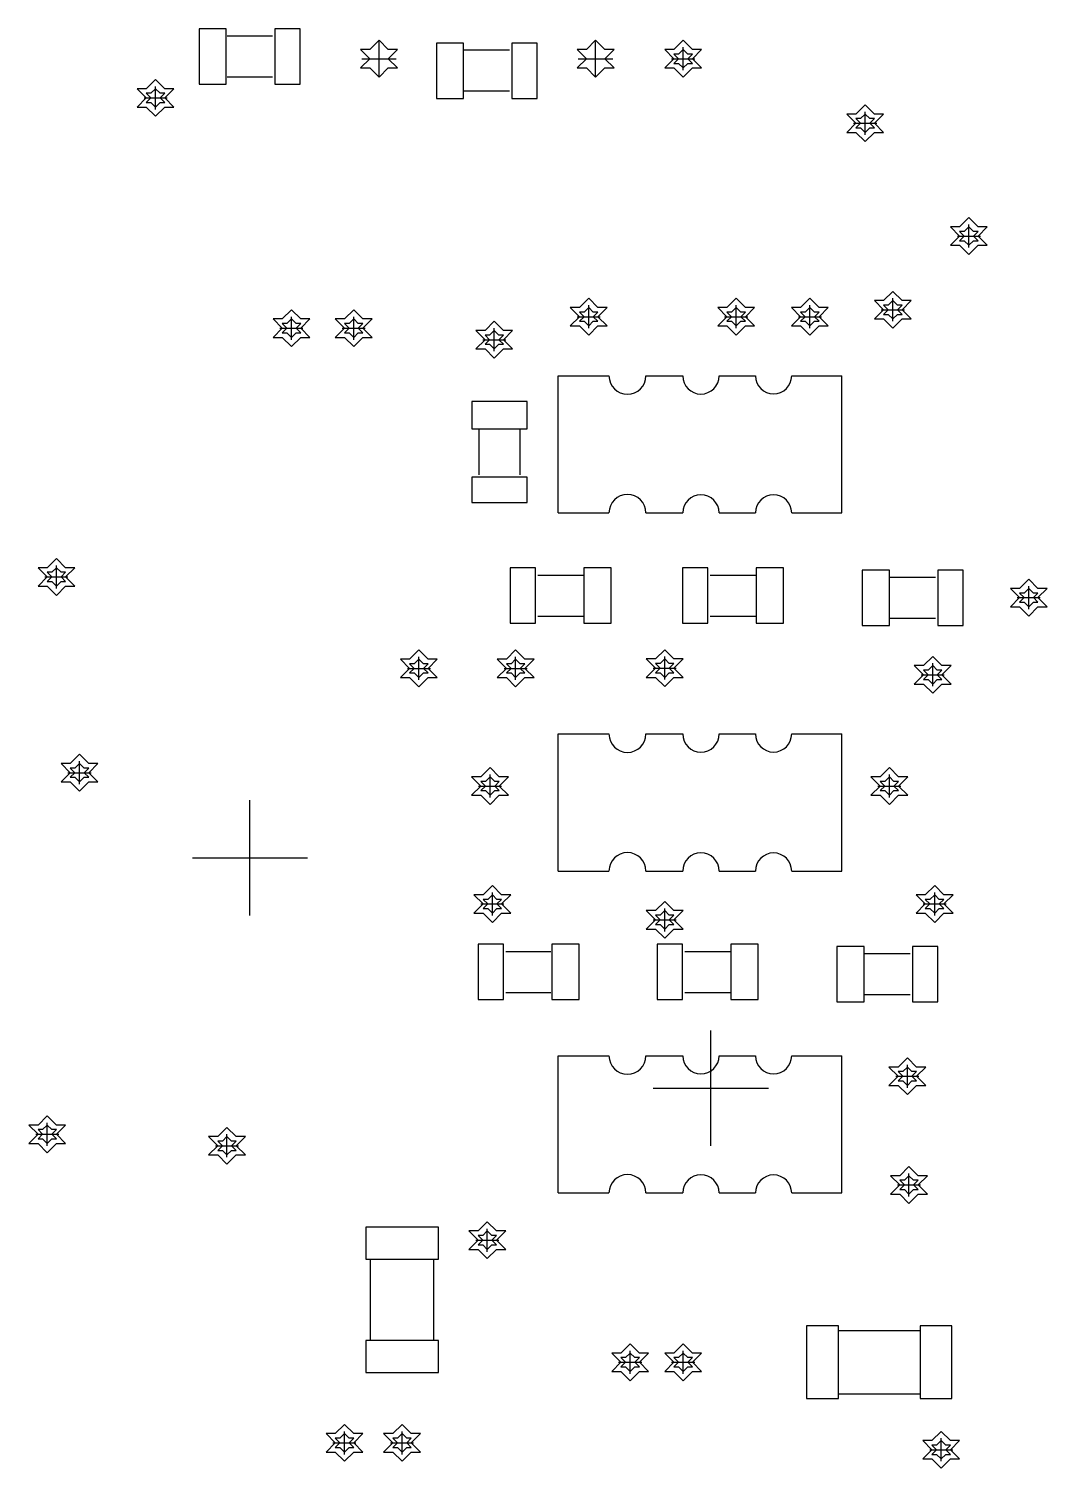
# Model space of a CAD drawing. Extents: x -1.38 to 3.87, y -2.67 to 0.8.
# Drawn here: x 0.535 to 0.977, y -1.697 to -1.072 of the extents above; entities that cross this region are included whole.
import ezdxf

# ---------------------------------------------------------------- set-up
doc = ezdxf.new("R2010")
doc.units = 0
doc.layers.get('0').update_dxf_attribs({"linetype": 'CONTINUOUS'})
for name, color, linetype in [('gd1', 1, 'CONTINUOUS'), ('gg1', 1, 'CONTINUOUS'), ('gm8', 1, 'CONTINUOUS')]:
    doc.layers.add(name, color=color, linetype=linetype)

# ---------------------------------------------------------------- blocks, each defined once
blk = doc.blocks.new('D20')
blk.add_lwpolyline([(-0.01575, -0.0069), (0.01575, -0.0069), (0.01575, 0.0069), (-0.01575, 0.0069)], close=True)
blk = doc.blocks.new('D21')
blk.add_lwpolyline([(-0.0069, -0.01575), (0.0069, -0.01575), (0.0069, 0.01575), (-0.0069, 0.01575)], close=True)
blk = doc.blocks.new('D22')
blk.add_lwpolyline([(-0.0059, -0.012), (0.0059, -0.012), (0.0059, 0.012), (-0.0059, 0.012)], close=True)
blk = doc.blocks.new('D23')
blk.add_lwpolyline([(-0.0055, -0.012), (0.0055, -0.012), (0.0055, 0.012), (-0.0055, 0.012)], close=True)
blk = doc.blocks.new('D24')
blk.add_lwpolyline([(-0.012, -0.0059), (0.012, -0.0059), (0.012, 0.0059), (-0.012, 0.0059)], close=True)
blk = doc.blocks.new('D25')
blk.add_lwpolyline([(-0.012, -0.0055), (0.012, -0.0055), (0.012, 0.0055), (-0.012, 0.0055)], close=True)
blk = doc.blocks.new('D55')
blk.add_lwpolyline([(-0.0059, -0.012), (0.0059, -0.012), (0.0059, 0.012), (-0.0059, 0.012)], close=True)

msp = doc.modelspace()

# ---------------------------------------------------------------- linework, layer by layer
at = {"layer": 'gd1', "color": 1}
for points in [[(0.6867, -1.0933), (0.6907, -1.0893), (0.6947, -1.0893), (0.6907, -1.0853), (0.6947, -1.0813), (0.6907, -1.0813), (0.6867, -1.0773), (0.6827, -1.0813), (0.6787, -1.0813), (0.6827, -1.0853), (0.6787, -1.0893), (0.6827, -1.0893), (0.6867, -1.0933)], [(0.7807, -1.0933), (0.7847, -1.0893), (0.7887, -1.0893), (0.7847, -1.0853), (0.7887, -1.0813), (0.7847, -1.0813), (0.7807, -1.0773), (0.7767, -1.0813), (0.7727, -1.0813), (0.7767, -1.0853), (0.7727, -1.0893), (0.7767, -1.0893), (0.7807, -1.0933)], [(0.8187, -1.0933), (0.8227, -1.0893), (0.8267, -1.0893), (0.8227, -1.0853), (0.8267, -1.0813), (0.8227, -1.0813), (0.8187, -1.0773), (0.8147, -1.0813), (0.8107, -1.0813), (0.8147, -1.0853), (0.8107, -1.0893), (0.8147, -1.0893), (0.8187, -1.0933)], [(0.8187, -1.0893), (0.8207, -1.0873), (0.8227, -1.0873), (0.8207, -1.0853), (0.8227, -1.0833), (0.8207, -1.0833), (0.8187, -1.0813), (0.8167, -1.0833), (0.8147, -1.0833), (0.8167, -1.0853), (0.8147, -1.0873), (0.8167, -1.0873), (0.8187, -1.0893)], [(0.5897, -1.1103), (0.5937, -1.1063), (0.5977, -1.1063), (0.5937, -1.1023), (0.5977, -1.0983), (0.5937, -1.0983), (0.5897, -1.0943), (0.5857, -1.0983), (0.5817, -1.0983), (0.5857, -1.1023), (0.5817, -1.1063), (0.5857, -1.1063), (0.5897, -1.1103)], [(0.5897, -1.1063), (0.5917, -1.1043), (0.5937, -1.1043), (0.5917, -1.1023), (0.5937, -1.1003), (0.5917, -1.1003), (0.5897, -1.0983), (0.5877, -1.1003), (0.5857, -1.1003), (0.5877, -1.1023), (0.5857, -1.1043), (0.5877, -1.1043), (0.5897, -1.1063)], [(0.8977, -1.1213), (0.9017, -1.1173), (0.9057, -1.1173), (0.9017, -1.1133), (0.9057, -1.1093), (0.9017, -1.1093), (0.8977, -1.1053), (0.8937, -1.1093), (0.8897, -1.1093), (0.8937, -1.1133), (0.8897, -1.1173), (0.8937, -1.1173), (0.8977, -1.1213)], [(0.8977, -1.1173), (0.8997, -1.1153), (0.9017, -1.1153), (0.8997, -1.1133), (0.9017, -1.1113), (0.8997, -1.1113), (0.8977, -1.1093), (0.8957, -1.1113), (0.8937, -1.1113), (0.8957, -1.1133), (0.8937, -1.1153), (0.8957, -1.1153), (0.8977, -1.1173)], [(0.9427, -1.1703), (0.9467, -1.1663), (0.9507, -1.1663), (0.9467, -1.1623), (0.9507, -1.1583), (0.9467, -1.1583), (0.9427, -1.1543), (0.9387, -1.1583), (0.9347, -1.1583), (0.9387, -1.1623), (0.9347, -1.1663), (0.9387, -1.1663), (0.9427, -1.1703)], [(0.9427, -1.1663), (0.9447, -1.1643), (0.9467, -1.1643), (0.9447, -1.1623), (0.9467, -1.1603), (0.9447, -1.1603), (0.9427, -1.1583), (0.9407, -1.1603), (0.9387, -1.1603), (0.9407, -1.1623), (0.9387, -1.1643), (0.9407, -1.1643), (0.9427, -1.1663)], [(0.9097, -1.2023), (0.9137, -1.1983), (0.9177, -1.1983), (0.9137, -1.1943), (0.9177, -1.1903), (0.9137, -1.1903), (0.9097, -1.1863), (0.9057, -1.1903), (0.9017, -1.1903), (0.9057, -1.1943), (0.9017, -1.1983), (0.9057, -1.1983), (0.9097, -1.2023)], [(0.7777, -1.2053), (0.7817, -1.2013), (0.7857, -1.2013), (0.7817, -1.1973), (0.7857, -1.1933), (0.7817, -1.1933), (0.7777, -1.1893), (0.7737, -1.1933), (0.7697, -1.1933), (0.7737, -1.1973), (0.7697, -1.2013), (0.7737, -1.2013), (0.7777, -1.2053)], [(0.7777, -1.2013), (0.7797, -1.1993), (0.7817, -1.1993), (0.7797, -1.1973), (0.7817, -1.1953), (0.7797, -1.1953), (0.7777, -1.1933), (0.7757, -1.1953), (0.7737, -1.1953), (0.7757, -1.1973), (0.7737, -1.1993), (0.7757, -1.1993), (0.7777, -1.2013)], [(0.8417, -1.2053), (0.8457, -1.2013), (0.8497, -1.2013), (0.8457, -1.1973), (0.8497, -1.1933), (0.8457, -1.1933), (0.8417, -1.1893), (0.8377, -1.1933), (0.8337, -1.1933), (0.8377, -1.1973), (0.8337, -1.2013), (0.8377, -1.2013), (0.8417, -1.2053)], [(0.8417, -1.2013), (0.8437, -1.1993), (0.8457, -1.1993), (0.8437, -1.1973), (0.8457, -1.1953), (0.8437, -1.1953), (0.8417, -1.1933), (0.8397, -1.1953), (0.8377, -1.1953), (0.8397, -1.1973), (0.8377, -1.1993), (0.8397, -1.1993), (0.8417, -1.2013)], [(0.8737, -1.2053), (0.8777, -1.2013), (0.8817, -1.2013), (0.8777, -1.1973), (0.8817, -1.1933), (0.8777, -1.1933), (0.8737, -1.1893), (0.8697, -1.1933), (0.8657, -1.1933), (0.8697, -1.1973), (0.8657, -1.2013), (0.8697, -1.2013), (0.8737, -1.2053)], [(0.8737, -1.2013), (0.8757, -1.1993), (0.8777, -1.1993), (0.8757, -1.1973), (0.8777, -1.1953), (0.8757, -1.1953), (0.8737, -1.1933), (0.8717, -1.1953), (0.8697, -1.1953), (0.8717, -1.1973), (0.8697, -1.1993), (0.8717, -1.1993), (0.8737, -1.2013)], [(0.9097, -1.1983), (0.9117, -1.1963), (0.9137, -1.1963), (0.9117, -1.1943), (0.9137, -1.1923), (0.9117, -1.1923), (0.9097, -1.1903), (0.9077, -1.1923), (0.9057, -1.1923), (0.9077, -1.1943), (0.9057, -1.1963), (0.9077, -1.1963), (0.9097, -1.1983)], [(0.6487, -1.2103), (0.6527, -1.2063), (0.6567, -1.2063), (0.6527, -1.2023), (0.6567, -1.1983), (0.6527, -1.1983), (0.6487, -1.1943), (0.6447, -1.1983), (0.6407, -1.1983), (0.6447, -1.2023), (0.6407, -1.2063), (0.6447, -1.2063), (0.6487, -1.2103)], [(0.6487, -1.2063), (0.6507, -1.2043), (0.6527, -1.2043), (0.6507, -1.2023), (0.6527, -1.2003), (0.6507, -1.2003), (0.6487, -1.1983), (0.6467, -1.2003), (0.6447, -1.2003), (0.6467, -1.2023), (0.6447, -1.2043), (0.6467, -1.2043), (0.6487, -1.2063)], [(0.6757, -1.2103), (0.6797, -1.2063), (0.6837, -1.2063), (0.6797, -1.2023), (0.6837, -1.1983), (0.6797, -1.1983), (0.6757, -1.1943), (0.6717, -1.1983), (0.6677, -1.1983), (0.6717, -1.2023), (0.6677, -1.2063), (0.6717, -1.2063), (0.6757, -1.2103)], [(0.6757, -1.2063), (0.6777, -1.2043), (0.6797, -1.2043), (0.6777, -1.2023), (0.6797, -1.2003), (0.6777, -1.2003), (0.6757, -1.1983), (0.6737, -1.2003), (0.6717, -1.2003), (0.6737, -1.2023), (0.6717, -1.2043), (0.6737, -1.2043), (0.6757, -1.2063)], [(0.7367, -1.2153), (0.7407, -1.2113), (0.7447, -1.2113), (0.7407, -1.2073), (0.7447, -1.2033), (0.7407, -1.2033), (0.7367, -1.1993), (0.7327, -1.2033), (0.7287, -1.2033), (0.7327, -1.2073), (0.7287, -1.2113), (0.7327, -1.2113), (0.7367, -1.2153)], [(0.7367, -1.2113), (0.7387, -1.2093), (0.7407, -1.2093), (0.7387, -1.2073), (0.7407, -1.2053), (0.7387, -1.2053), (0.7367, -1.2033), (0.7347, -1.2053), (0.7327, -1.2053), (0.7347, -1.2073), (0.7327, -1.2093), (0.7347, -1.2093), (0.7367, -1.2113)], [(0.5467, -1.3183), (0.5507, -1.3143), (0.5547, -1.3143), (0.5507, -1.3103), (0.5547, -1.3063), (0.5507, -1.3063), (0.5467, -1.3023), (0.5427, -1.3063), (0.5387, -1.3063), (0.5427, -1.3103), (0.5387, -1.3143), (0.5427, -1.3143), (0.5467, -1.3183)], [(0.5467, -1.3143), (0.5487, -1.3123), (0.5507, -1.3123), (0.5487, -1.3103), (0.5507, -1.3083), (0.5487, -1.3083), (0.5467, -1.3063), (0.5447, -1.3083), (0.5427, -1.3083), (0.5447, -1.3103), (0.5427, -1.3123), (0.5447, -1.3123), (0.5467, -1.3143)], [(0.9687, -1.3273), (0.9727, -1.3233), (0.9767, -1.3233), (0.9727, -1.3193), (0.9767, -1.3153), (0.9727, -1.3153), (0.9687, -1.3113), (0.9647, -1.3153), (0.9607, -1.3153), (0.9647, -1.3193), (0.9607, -1.3233), (0.9647, -1.3233), (0.9687, -1.3273)], [(0.9687, -1.3233), (0.9707, -1.3213), (0.9727, -1.3213), (0.9707, -1.3193), (0.9727, -1.3173), (0.9707, -1.3173), (0.9687, -1.3153), (0.9667, -1.3173), (0.9647, -1.3173), (0.9667, -1.3193), (0.9647, -1.3213), (0.9667, -1.3213), (0.9687, -1.3233)], [(0.704, -1.358), (0.708, -1.354), (0.712, -1.354), (0.708, -1.35), (0.712, -1.346), (0.708, -1.346), (0.704, -1.342), (0.7, -1.346), (0.696, -1.346), (0.7, -1.35), (0.696, -1.354), (0.7, -1.354), (0.704, -1.358)], [(0.746, -1.358), (0.75, -1.354), (0.754, -1.354), (0.75, -1.35), (0.754, -1.346), (0.75, -1.346), (0.746, -1.342), (0.742, -1.346), (0.738, -1.346), (0.742, -1.35), (0.738, -1.354), (0.742, -1.354), (0.746, -1.358)], [(0.8107, -1.3579), (0.8147, -1.3539), (0.8187, -1.3539), (0.8147, -1.3499), (0.8187, -1.3459), (0.8147, -1.3459), (0.8107, -1.3419), (0.8067, -1.3459), (0.8027, -1.3459), (0.8067, -1.3499), (0.8027, -1.3539), (0.8067, -1.3539), (0.8107, -1.3579)], [(0.704, -1.354), (0.706, -1.352), (0.708, -1.352), (0.706, -1.35), (0.708, -1.348), (0.706, -1.348), (0.704, -1.346), (0.702, -1.348), (0.7, -1.348), (0.702, -1.35), (0.7, -1.352), (0.702, -1.352), (0.704, -1.354)], [(0.746, -1.354), (0.748, -1.352), (0.75, -1.352), (0.748, -1.35), (0.75, -1.348), (0.748, -1.348), (0.746, -1.346), (0.744, -1.348), (0.742, -1.348), (0.744, -1.35), (0.742, -1.352), (0.744, -1.352), (0.746, -1.354)], [(0.8107, -1.3539), (0.8127, -1.3519), (0.8147, -1.3519), (0.8127, -1.3499), (0.8147, -1.3479), (0.8127, -1.3479), (0.8107, -1.3459), (0.8087, -1.3479), (0.8067, -1.3479), (0.8087, -1.3499), (0.8067, -1.3519), (0.8087, -1.3519), (0.8107, -1.3539)], [(0.927, -1.3608), (0.931, -1.3568), (0.935, -1.3568), (0.931, -1.3528), (0.935, -1.3488), (0.931, -1.3488), (0.927, -1.3448), (0.923, -1.3488), (0.919, -1.3488), (0.923, -1.3528), (0.919, -1.3568), (0.923, -1.3568), (0.927, -1.3608)], [(0.927, -1.3568), (0.929, -1.3548), (0.931, -1.3548), (0.929, -1.3528), (0.931, -1.3508), (0.929, -1.3508), (0.927, -1.3488), (0.925, -1.3508), (0.923, -1.3508), (0.925, -1.3528), (0.923, -1.3548), (0.925, -1.3548), (0.927, -1.3568)], [(0.5567, -1.4033), (0.5607, -1.3993), (0.5647, -1.3993), (0.5607, -1.3953), (0.5647, -1.3913), (0.5607, -1.3913), (0.5567, -1.3873), (0.5527, -1.3913), (0.5487, -1.3913), (0.5527, -1.3953), (0.5487, -1.3993), (0.5527, -1.3993), (0.5567, -1.4033)], [(0.5567, -1.3993), (0.5587, -1.3973), (0.5607, -1.3973), (0.5587, -1.3953), (0.5607, -1.3933), (0.5587, -1.3933), (0.5567, -1.3913), (0.5547, -1.3933), (0.5527, -1.3933), (0.5547, -1.3953), (0.5527, -1.3973), (0.5547, -1.3973), (0.5567, -1.3993)], [(0.7349, -1.4091), (0.7389, -1.4051), (0.7429, -1.4051), (0.7389, -1.4011), (0.7429, -1.3971), (0.7389, -1.3971), (0.7349, -1.3931), (0.7309, -1.3971), (0.7269, -1.3971), (0.7309, -1.4011), (0.7269, -1.4051), (0.7309, -1.4051), (0.7349, -1.4091)], [(0.9082, -1.4091), (0.9122, -1.4051), (0.9162, -1.4051), (0.9122, -1.4011), (0.9162, -1.3971), (0.9122, -1.3971), (0.9082, -1.3931), (0.9042, -1.3971), (0.9002, -1.3971), (0.9042, -1.4011), (0.9002, -1.4051), (0.9042, -1.4051), (0.9082, -1.4091)], [(0.7349, -1.4051), (0.7369, -1.4031), (0.7389, -1.4031), (0.7369, -1.4011), (0.7389, -1.3991), (0.7369, -1.3991), (0.7349, -1.3971), (0.7329, -1.3991), (0.7309, -1.3991), (0.7329, -1.4011), (0.7309, -1.4031), (0.7329, -1.4031), (0.7349, -1.4051)], [(0.9082, -1.4051), (0.9102, -1.4031), (0.9122, -1.4031), (0.9102, -1.4011), (0.9122, -1.3991), (0.9102, -1.3991), (0.9082, -1.3971), (0.9062, -1.3991), (0.9042, -1.3991), (0.9062, -1.4011), (0.9042, -1.4031), (0.9062, -1.4031), (0.9082, -1.4051)], [(0.7359, -1.4603), (0.7399, -1.4563), (0.7439, -1.4563), (0.7399, -1.4523), (0.7439, -1.4483), (0.7399, -1.4483), (0.7359, -1.4443), (0.7319, -1.4483), (0.7279, -1.4483), (0.7319, -1.4523), (0.7279, -1.4563), (0.7319, -1.4563), (0.7359, -1.4603)], [(0.7359, -1.4563), (0.7379, -1.4543), (0.7399, -1.4543), (0.7379, -1.4523), (0.7399, -1.4503), (0.7379, -1.4503), (0.7359, -1.4483), (0.7339, -1.4503), (0.7319, -1.4503), (0.7339, -1.4523), (0.7319, -1.4543), (0.7339, -1.4543), (0.7359, -1.4563)], [(0.9279, -1.4603), (0.9319, -1.4563), (0.9359, -1.4563), (0.9319, -1.4523), (0.9359, -1.4483), (0.9319, -1.4483), (0.9279, -1.4443), (0.9238, -1.4483), (0.9198, -1.4483), (0.9238, -1.4523), (0.9198, -1.4563), (0.9238, -1.4563), (0.9279, -1.4603)], [(0.9279, -1.4563), (0.9298, -1.4543), (0.9319, -1.4543), (0.9298, -1.4523), (0.9319, -1.4503), (0.9298, -1.4503), (0.9279, -1.4483), (0.9258, -1.4503), (0.9238, -1.4503), (0.9258, -1.4523), (0.9238, -1.4543), (0.9258, -1.4543), (0.9279, -1.4563)], [(0.8107, -1.4672), (0.8147, -1.4632), (0.8187, -1.4632), (0.8147, -1.4592), (0.8187, -1.4552), (0.8147, -1.4552), (0.8107, -1.4512), (0.8067, -1.4552), (0.8027, -1.4552), (0.8067, -1.4592), (0.8027, -1.4632), (0.8067, -1.4632), (0.8107, -1.4672)], [(0.8107, -1.4632), (0.8127, -1.4612), (0.8147, -1.4612), (0.8127, -1.4592), (0.8147, -1.4572), (0.8127, -1.4572), (0.8107, -1.4552), (0.8087, -1.4572), (0.8067, -1.4572), (0.8087, -1.4592), (0.8067, -1.4612), (0.8087, -1.4612), (0.8107, -1.4632)], [(0.916, -1.5351), (0.92, -1.5311), (0.924, -1.5311), (0.92, -1.5271), (0.924, -1.5231), (0.92, -1.5231), (0.916, -1.5191), (0.912, -1.5231), (0.908, -1.5231), (0.912, -1.5271), (0.908, -1.5311), (0.912, -1.5311), (0.916, -1.5351)], [(0.916, -1.5311), (0.918, -1.5291), (0.92, -1.5291), (0.918, -1.5271), (0.92, -1.5251), (0.918, -1.5251), (0.916, -1.5231), (0.914, -1.5251), (0.912, -1.5251), (0.914, -1.5271), (0.912, -1.5291), (0.914, -1.5291), (0.916, -1.5311)], [(0.5427, -1.5603), (0.5467, -1.5563), (0.5507, -1.5563), (0.5467, -1.5523), (0.5507, -1.5483), (0.5467, -1.5483), (0.5427, -1.5443), (0.5387, -1.5483), (0.5347, -1.5483), (0.5387, -1.5523), (0.5347, -1.5563), (0.5387, -1.5563), (0.5427, -1.5603)], [(0.5427, -1.5563), (0.5447, -1.5543), (0.5467, -1.5543), (0.5447, -1.5523), (0.5467, -1.5503), (0.5447, -1.5503), (0.5427, -1.5483), (0.5407, -1.5503), (0.5387, -1.5503), (0.5407, -1.5523), (0.5387, -1.5543), (0.5407, -1.5543), (0.5427, -1.5563)], [(0.6207, -1.5653), (0.6247, -1.5613), (0.6287, -1.5613), (0.6247, -1.5573), (0.6287, -1.5533), (0.6247, -1.5533), (0.6207, -1.5493), (0.6167, -1.5533), (0.6127, -1.5533), (0.6167, -1.5573), (0.6127, -1.5613), (0.6167, -1.5613), (0.6207, -1.5653)], [(0.6207, -1.5613), (0.6227, -1.5593), (0.6247, -1.5593), (0.6227, -1.5573), (0.6247, -1.5553), (0.6227, -1.5553), (0.6207, -1.5533), (0.6187, -1.5553), (0.6167, -1.5553), (0.6187, -1.5573), (0.6167, -1.5593), (0.6187, -1.5593), (0.6207, -1.5613)], [(0.9167, -1.5823), (0.9207, -1.5783), (0.9247, -1.5783), (0.9207, -1.5743), (0.9247, -1.5703), (0.9207, -1.5703), (0.9167, -1.5663), (0.9127, -1.5703), (0.9087, -1.5703), (0.9127, -1.5743), (0.9087, -1.5783), (0.9127, -1.5783), (0.9167, -1.5823)], [(0.9167, -1.5783), (0.9187, -1.5763), (0.9207, -1.5763), (0.9187, -1.5743), (0.9207, -1.5723), (0.9187, -1.5723), (0.9167, -1.5703), (0.9147, -1.5723), (0.9127, -1.5723), (0.9147, -1.5743), (0.9127, -1.5763), (0.9147, -1.5763), (0.9167, -1.5783)], [(0.7337, -1.6063), (0.7377, -1.6023), (0.7417, -1.6023), (0.7377, -1.5983), (0.7417, -1.5943), (0.7377, -1.5943), (0.7337, -1.5903), (0.7297, -1.5943), (0.7257, -1.5943), (0.7297, -1.5983), (0.7257, -1.6023), (0.7297, -1.6023), (0.7337, -1.6063)], [(0.7337, -1.6023), (0.7357, -1.6003), (0.7377, -1.6003), (0.7357, -1.5983), (0.7377, -1.5963), (0.7357, -1.5963), (0.7337, -1.5943), (0.7317, -1.5963), (0.7297, -1.5963), (0.7317, -1.5983), (0.7297, -1.6003), (0.7317, -1.6003), (0.7337, -1.6023)], [(0.7957, -1.6593), (0.7997, -1.6553), (0.8037, -1.6553), (0.7997, -1.6513), (0.8037, -1.6473), (0.7997, -1.6473), (0.7957, -1.6433), (0.7917, -1.6473), (0.7877, -1.6473), (0.7917, -1.6513), (0.7877, -1.6553), (0.7917, -1.6553), (0.7957, -1.6593)], [(0.8187, -1.6593), (0.8227, -1.6553), (0.8267, -1.6553), (0.8227, -1.6513), (0.8267, -1.6473), (0.8227, -1.6473), (0.8187, -1.6433), (0.8147, -1.6473), (0.8107, -1.6473), (0.8147, -1.6513), (0.8107, -1.6553), (0.8147, -1.6553), (0.8187, -1.6593)], [(0.7957, -1.6553), (0.7977, -1.6533), (0.7997, -1.6533), (0.7977, -1.6513), (0.7997, -1.6493), (0.7977, -1.6493), (0.7957, -1.6473), (0.7937, -1.6493), (0.7917, -1.6493), (0.7937, -1.6513), (0.7917, -1.6533), (0.7937, -1.6533), (0.7957, -1.6553)], [(0.8187, -1.6553), (0.8207, -1.6533), (0.8227, -1.6533), (0.8207, -1.6513), (0.8227, -1.6493), (0.8207, -1.6493), (0.8187, -1.6473), (0.8167, -1.6493), (0.8147, -1.6493), (0.8167, -1.6513), (0.8147, -1.6533), (0.8167, -1.6533), (0.8187, -1.6553)], [(0.6717, -1.6943), (0.6757, -1.6903), (0.6797, -1.6903), (0.6757, -1.6863), (0.6797, -1.6823), (0.6757, -1.6823), (0.6717, -1.6783), (0.6677, -1.6823), (0.6637, -1.6823), (0.6677, -1.6863), (0.6637, -1.6903), (0.6677, -1.6903), (0.6717, -1.6943)], [(0.6967, -1.6943), (0.7007, -1.6903), (0.7047, -1.6903), (0.7007, -1.6863), (0.7047, -1.6823), (0.7007, -1.6823), (0.6967, -1.6783), (0.6927, -1.6823), (0.6887, -1.6823), (0.6927, -1.6863), (0.6887, -1.6903), (0.6927, -1.6903), (0.6967, -1.6943)], [(0.6717, -1.6903), (0.6737, -1.6883), (0.6757, -1.6883), (0.6737, -1.6863), (0.6757, -1.6843), (0.6737, -1.6843), (0.6717, -1.6823), (0.6697, -1.6843), (0.6677, -1.6843), (0.6697, -1.6863), (0.6677, -1.6883), (0.6697, -1.6883), (0.6717, -1.6903)], [(0.6967, -1.6903), (0.6987, -1.6883), (0.7007, -1.6883), (0.6987, -1.6863), (0.7007, -1.6843), (0.6987, -1.6843), (0.6967, -1.6823), (0.6947, -1.6843), (0.6927, -1.6843), (0.6947, -1.6863), (0.6927, -1.6883), (0.6947, -1.6883), (0.6967, -1.6903)], [(0.9307, -1.6973), (0.9347, -1.6933), (0.9387, -1.6933), (0.9347, -1.6893), (0.9387, -1.6853), (0.9347, -1.6853), (0.9307, -1.6813), (0.9267, -1.6853), (0.9227, -1.6853), (0.9267, -1.6893), (0.9227, -1.6933), (0.9267, -1.6933), (0.9307, -1.6973)], [(0.9307, -1.6933), (0.9327, -1.6913), (0.9347, -1.6913), (0.9327, -1.6893), (0.9347, -1.6873), (0.9327, -1.6873), (0.9307, -1.6853), (0.9287, -1.6873), (0.9267, -1.6873), (0.9287, -1.6893), (0.9267, -1.6913), (0.9287, -1.6913), (0.9307, -1.6933)]]:
    msp.add_lwpolyline(points, dxfattribs=at)
at = {"layer": 'gg1', "color": 1}
for points in [[(0.6867, -1.0928), (0.6867, -1.0778)], [(0.7807, -1.0928), (0.7807, -1.0778)], [(0.8187, -1.0903), (0.8187, -1.0803)], [(0.6792, -1.0853), (0.6942, -1.0853)], [(0.7732, -1.0853), (0.7882, -1.0853)], [(0.8137, -1.0853), (0.8237, -1.0853)], [(0.5897, -1.1073), (0.5897, -1.0973)], [(0.5847, -1.1023), (0.5947, -1.1023)], [(0.8977, -1.1183), (0.8977, -1.1083)], [(0.8927, -1.1133), (0.9027, -1.1133)], [(0.9377, -1.1623), (0.9477, -1.1623)], [(0.9427, -1.1673), (0.9427, -1.1573)], [(0.7777, -1.2023), (0.7777, -1.1923)], [(0.8417, -1.2023), (0.8417, -1.1923)], [(0.8737, -1.2023), (0.8737, -1.1923)], [(0.9097, -1.1993), (0.9097, -1.1893)], [(0.6487, -1.2073), (0.6487, -1.1973)], [(0.6757, -1.2073), (0.6757, -1.1973)], [(0.7727, -1.1973), (0.7827, -1.1973)], [(0.8367, -1.1973), (0.8467, -1.1973)], [(0.8687, -1.1973), (0.8787, -1.1973)], [(0.9047, -1.1943), (0.9147, -1.1943)], [(0.6437, -1.2023), (0.6537, -1.2023)], [(0.6707, -1.2023), (0.6807, -1.2023)], [(0.7367, -1.2123), (0.7367, -1.2023)], [(0.7317, -1.2073), (0.7417, -1.2073)], [(0.5467, -1.3153), (0.5467, -1.3053)], [(0.5417, -1.3103), (0.5517, -1.3103)], [(0.9687, -1.3243), (0.9687, -1.3143)], [(0.9637, -1.3193), (0.9737, -1.3193)], [(0.699, -1.35), (0.709, -1.35)], [(0.704, -1.355), (0.704, -1.345)], [(0.741, -1.35), (0.751, -1.35)], [(0.746, -1.355), (0.746, -1.345)], [(0.8057, -1.3499), (0.8157, -1.3499)], [(0.8107, -1.3549), (0.8107, -1.3449)], [(0.927, -1.3578), (0.927, -1.3478)], [(0.922, -1.3528), (0.932, -1.3528)], [(0.5567, -1.4003), (0.5567, -1.3903)], [(0.5517, -1.3953), (0.5617, -1.3953)], [(0.7349, -1.4061), (0.7349, -1.3961)], [(0.9082, -1.4061), (0.9082, -1.3961)], [(0.7299, -1.4011), (0.7399, -1.4011)], [(0.9032, -1.4011), (0.9132, -1.4011)], [(0.7359, -1.4573), (0.7359, -1.4473)], [(0.9279, -1.4573), (0.9279, -1.4473)], [(0.7309, -1.4523), (0.7409, -1.4523)], [(0.8107, -1.4642), (0.8107, -1.4542)], [(0.9229, -1.4523), (0.9329, -1.4523)], [(0.8057, -1.4592), (0.8157, -1.4592)], [(0.916, -1.5321), (0.916, -1.5221)], [(0.911, -1.5271), (0.921, -1.5271)], [(0.5427, -1.5573), (0.5427, -1.5473)], [(0.5377, -1.5523), (0.5477, -1.5523)], [(0.6207, -1.5623), (0.6207, -1.5523)], [(0.6157, -1.5573), (0.6257, -1.5573)], [(0.9117, -1.5743), (0.9217, -1.5743)], [(0.9167, -1.5793), (0.9167, -1.5693)], [(0.7337, -1.6033), (0.7337, -1.5933)], [(0.7287, -1.5983), (0.7387, -1.5983)], [(0.7957, -1.6563), (0.7957, -1.6463)], [(0.8187, -1.6563), (0.8187, -1.6463)], [(0.7907, -1.6513), (0.8007, -1.6513)], [(0.8137, -1.6513), (0.8237, -1.6513)], [(0.6667, -1.6863), (0.6767, -1.6863)], [(0.6717, -1.6913), (0.6717, -1.6813)], [(0.6917, -1.6863), (0.7017, -1.6863)], [(0.6967, -1.6913), (0.6967, -1.6813)], [(0.9307, -1.6943), (0.9307, -1.6843)], [(0.9257, -1.6893), (0.9357, -1.6893)]]:
    msp.add_lwpolyline(points, dxfattribs=at)
at = {"layer": 'gm8', "color": 1}
for points in [[(0.6208, -1.0753), (0.6404, -1.0753)], [(0.7237, -1.0815), (0.7434, -1.0815)], [(0.6208, -1.0931), (0.6404, -1.0931)], [(0.7237, -1.0993), (0.7434, -1.0993)], [(0.7645, -1.2825), (0.7645, -1.223)], [(0.7645, -1.223), (0.7865, -1.223)], [(0.8025, -1.223), (0.8185, -1.223)], [(0.8343, -1.223), (0.8501, -1.223)], [(0.8658, -1.223), (0.8875, -1.223)], [(0.8875, -1.2825), (0.8875, -1.223)], [(0.7302, -1.266), (0.7302, -1.2464)], [(0.748, -1.266), (0.748, -1.2464)], [(0.7645, -1.2825), (0.7865, -1.2825)], [(0.8025, -1.2825), (0.8185, -1.2825)], [(0.8343, -1.2825), (0.8501, -1.2825)], [(0.8658, -1.2825), (0.8875, -1.2825)], [(0.7556, -1.3096), (0.7753, -1.3096)], [(0.8304, -1.3096), (0.8501, -1.3096)], [(0.9085, -1.3104), (0.9282, -1.3104)], [(0.7556, -1.3274), (0.7753, -1.3274)], [(0.8304, -1.3274), (0.8501, -1.3274)], [(0.9085, -1.3282), (0.9282, -1.3282)], [(0.7645, -1.3785), (0.7865, -1.3785)], [(0.7645, -1.438), (0.7645, -1.3785)], [(0.8025, -1.3785), (0.8185, -1.3785)], [(0.8343, -1.3785), (0.8501, -1.3785)], [(0.8658, -1.3785), (0.8875, -1.3785)], [(0.8875, -1.438), (0.8875, -1.3785)], [(0.6307, -1.4573), (0.6307, -1.4073)], [(0.6057, -1.4323), (0.6557, -1.4323)], [(0.7645, -1.438), (0.7865, -1.438)], [(0.8025, -1.438), (0.8185, -1.438)], [(0.8343, -1.438), (0.8501, -1.438)], [(0.8658, -1.438), (0.8875, -1.438)], [(0.7417, -1.473), (0.7613, -1.473)], [(0.8194, -1.473), (0.8391, -1.473)], [(0.8975, -1.4738), (0.9172, -1.4738)], [(0.7417, -1.4908), (0.7613, -1.4908)], [(0.8194, -1.4908), (0.8391, -1.4908)], [(0.8975, -1.4916), (0.9172, -1.4916)], [(0.8307, -1.5573), (0.8307, -1.5073)], [(0.7645, -1.5778), (0.7645, -1.5182)], [(0.7645, -1.5182), (0.7865, -1.5182)], [(0.8025, -1.5182), (0.8185, -1.5182)], [(0.8343, -1.5182), (0.8501, -1.5182)], [(0.8658, -1.5182), (0.8875, -1.5182)], [(0.8875, -1.5778), (0.8875, -1.5182)], [(0.8057, -1.5323), (0.8557, -1.5323)], [(0.7645, -1.5778), (0.7865, -1.5778)], [(0.8025, -1.5778), (0.8185, -1.5778)], [(0.8343, -1.5778), (0.8501, -1.5778)], [(0.8658, -1.5778), (0.8875, -1.5778)], [(0.683, -1.642), (0.683, -1.6065)], [(0.7105, -1.642), (0.7105, -1.6065)], [(0.886, -1.6375), (0.9215, -1.6375)], [(0.886, -1.665), (0.9215, -1.665)]]:
    msp.add_lwpolyline(points, dxfattribs=at)
for points in [[(0.7865, -1.223), (0.7865, -1.223), (0.7865, -1.223, 1), (0.8025, -1.223), (0.8025, -1.223)], [(0.8185, -1.223), (0.8185, -1.223), (0.8185, -1.223, 1), (0.8343, -1.223), (0.8343, -1.223)], [(0.8501, -1.223), (0.8501, -1.223), (0.8501, -1.223, 1), (0.8658, -1.223), (0.8658, -1.223)], [(0.8025, -1.2825), (0.8025, -1.2825), (0.8025, -1.2825, 1), (0.7865, -1.2825), (0.7865, -1.2825)], [(0.8343, -1.2825), (0.8343, -1.2825), (0.8343, -1.2825, 1), (0.8185, -1.2825), (0.8185, -1.2825)], [(0.8658, -1.2825), (0.8658, -1.2825), (0.8658, -1.2825, 1), (0.8501, -1.2825), (0.8501, -1.2825)], [(0.7865, -1.3785), (0.7865, -1.3785), (0.7865, -1.3785, 1), (0.8025, -1.3785), (0.8025, -1.3785)], [(0.8185, -1.3785), (0.8185, -1.3785), (0.8185, -1.3785, 1), (0.8343, -1.3785), (0.8343, -1.3785)], [(0.8501, -1.3785), (0.8501, -1.3785), (0.8501, -1.3785, 1), (0.8658, -1.3785), (0.8658, -1.3785)], [(0.8025, -1.438), (0.8025, -1.438), (0.8025, -1.438, 1), (0.7865, -1.438), (0.7865, -1.438)], [(0.8343, -1.438), (0.8343, -1.438), (0.8343, -1.438, 1), (0.8185, -1.438), (0.8185, -1.438)], [(0.8658, -1.438), (0.8658, -1.438), (0.8658, -1.438, 1), (0.8501, -1.438), (0.8501, -1.438)], [(0.7865, -1.5182), (0.7865, -1.5182), (0.7865, -1.5182, 1), (0.8025, -1.5182), (0.8025, -1.5182)], [(0.8185, -1.5182), (0.8185, -1.5182), (0.8185, -1.5182, 1), (0.8343, -1.5182), (0.8343, -1.5182)], [(0.8501, -1.5182), (0.8501, -1.5182), (0.8501, -1.5182, 1), (0.8658, -1.5182), (0.8658, -1.5182)], [(0.8025, -1.5778), (0.8025, -1.5778), (0.8025, -1.5778, 1), (0.7865, -1.5778), (0.7865, -1.5778)], [(0.8343, -1.5778), (0.8343, -1.5778), (0.8343, -1.5778, 1), (0.8185, -1.5778), (0.8185, -1.5778)], [(0.8658, -1.5778), (0.8658, -1.5778), (0.8658, -1.5778, 1), (0.8501, -1.5778), (0.8501, -1.5778)]]:
    msp.add_lwpolyline(points, format="xyb", dxfattribs=at)

# ---------------------------------------------------------------- block references
at = {"layer": 'gm8'}
for name, p in [('D22', (0.6145, -1.0843)), ('D23', (0.647, -1.0843)), ('D55', (0.7175, -1.0905)), ('D23', (0.7499, -1.0905)), ('D24', (0.739, -1.2401)), ('D25', (0.739, -1.2725)), ('D23', (0.7491, -1.3184)), ('D55', (0.7815, -1.3184)), ('D23', (0.8239, -1.3184)), ('D55', (0.8563, -1.3184)), ('D55', (0.9023, -1.3194)), ('D23', (0.9347, -1.3194)), ('D23', (0.7352, -1.4818)), ('D55', (0.7676, -1.4818)), ('D23', (0.8129, -1.4818)), ('D55', (0.8453, -1.4818)), ('D55', (0.8913, -1.4828)), ('D23', (0.9237, -1.4828)), ('D20', (0.6967, -1.5996)), ('D21', (0.8792, -1.6513)), ('D21', (0.9284, -1.6513)), ('D20', (0.6967, -1.6488))]:
    msp.add_blockref(name, p, dxfattribs=at)

doc.saveas('drawing.dxf')
